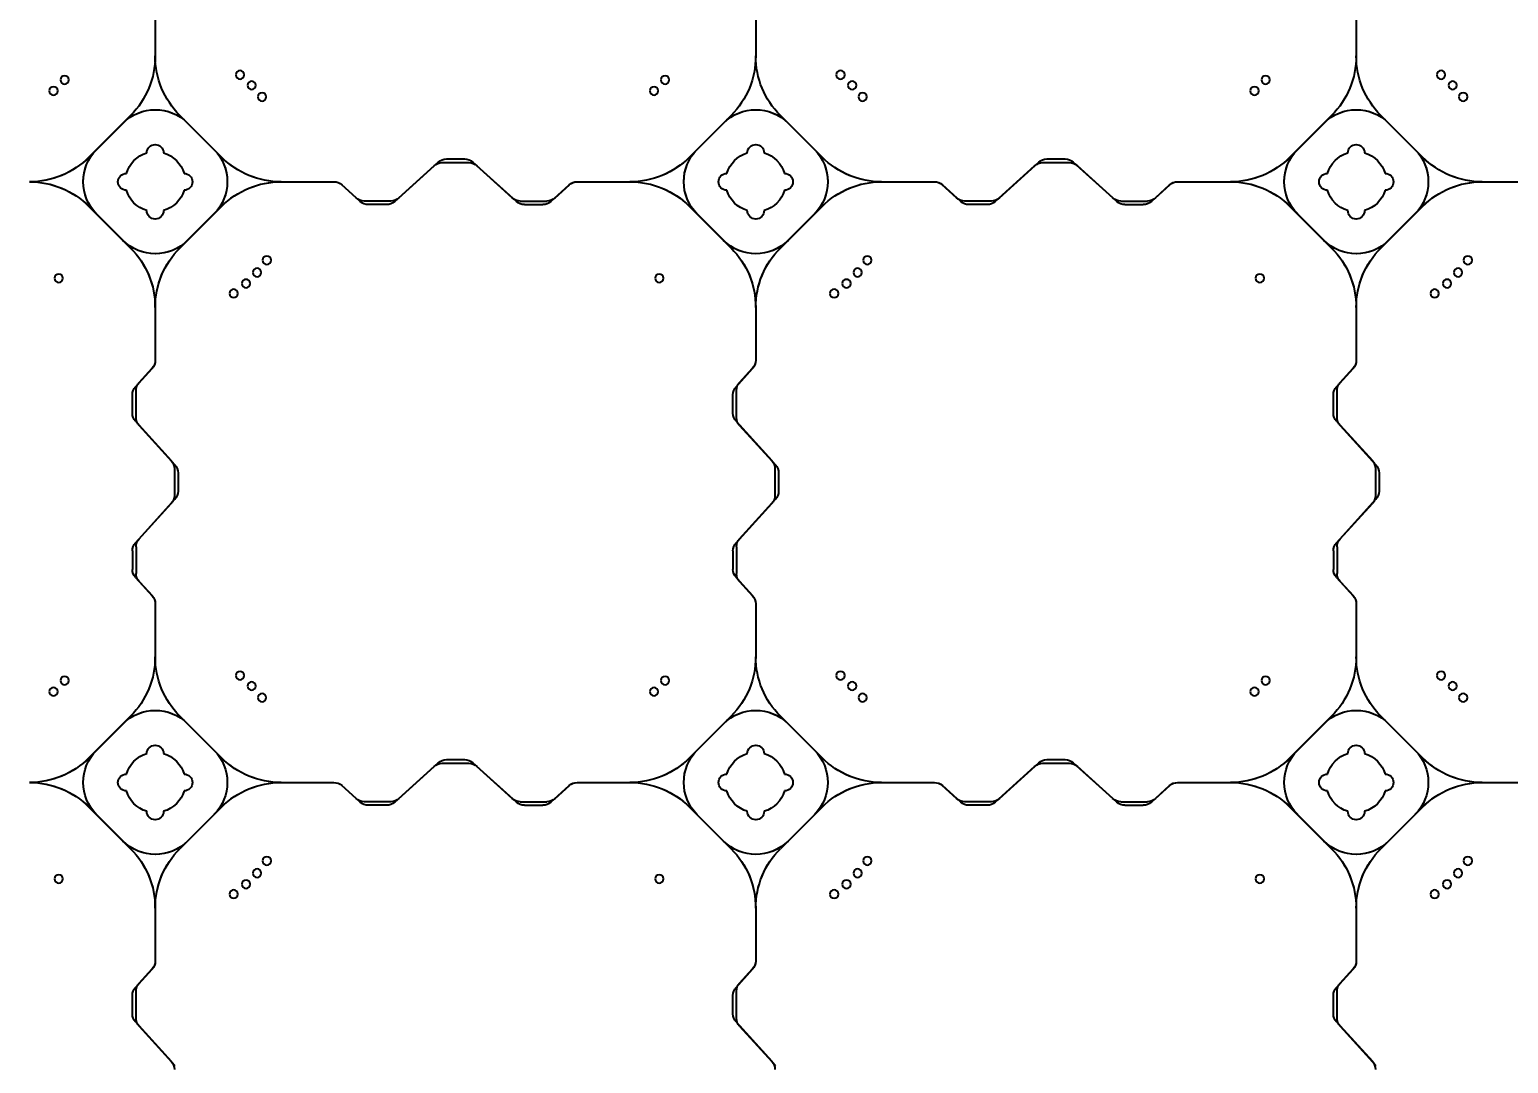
# Model space of a CAD drawing. Header units: millimetres. Extents: x -1612139 to -1260738, y 1141106 to 1536160.
# Drawn here: x -1324124 to -1322892, y 1254578 to 1255438 of the extents above; entities that cross this region are included whole.
import ezdxf

# ---------------------------------------------------------------- set-up
doc = ezdxf.new("R2010")
doc.units = ezdxf.units.MM
doc.header["$LTSCALE"] = 10
doc.layers.get('0').update_dxf_attribs({"linetype": 'CONTINUOUS'})
doc.layers.get('DEFPOINTS').update_dxf_attribs({"linetype": 'CONTINUOUS'})
doc.layers.add('W-FLOAT_BOWL浮筒', color=253, linetype='CONTINUOUS')
doc.styles.add('STANDARD_T3', font='simplex.shx', dxfattribs={"width": 0.7, "bigfont": 'gbcbig.shx'})
doc.dimstyles.new('W&&200', dxfattribs={"dimtxt": 700, "dimasz": 200, "dimexe": 500, "dimexo": 600, "dimgap": 200, "dimtad": 1, "dimdec": 0, "dimzin": 0, "dimdsep": 46, "dimtxsty": 'STANDARD_T3', "dimcen": 0.09, "dimclrd": 1, "dimclre": 1, "dimclrt": 7, "dimazin": 2, "dimtfac": 1, "dimtdec": 0, "dimtix": 1, "dimtmove": 2, "dimatfit": 3, "dimfxl": 100, "dimtolj": 1, "dimtzin": 0, "dimarcsym": 0})

# ---------------------------------------------------------------- blocks, each defined once
blk = doc.blocks.new('蓝色')
at = {"layer": 'W-FLOAT_BOWL浮筒', "color": 5}
for p, q in [((8989.9, 1199.7), (9019.7, 1232.5)), ((8992.9, 1203.2), (9022.7, 1236)), ((9489.9, 1199.7), (9519.7, 1232.5)), ((9492.9, 1203.2), (9522.7, 1236)), ((9989.9, 1199.7), (10019.7, 1232.5)), ((9992.9, 1203.2), (10022.7, 1236)), ((8990.3, 1196.5), (8990.3, 1174.2)), ((9490.3, 1196.5), (9490.3, 1174.2)), ((9990.3, 1196.5), (9990.3, 1174.2)), ((8987.3, 1193), (8987.3, 1177.7)), ((9487.3, 1193), (9487.3, 1177.7)), ((9987.3, 1193), (9987.3, 1177.7)), ((8989.9, 1171), (9003.7, 1155.8)), ((9489.9, 1171), (9503.7, 1155.8)), ((9989.9, 1171), (10003.7, 1155.8)), ((8992.9, 1167.5), (9003.7, 1155.6)), ((9492.9, 1167.5), (9503.7, 1155.6)), ((9992.9, 1167.5), (10003.7, 1155.6)), ((9006.3, 1105.1), (9006.3, 1149.1)), ((9006.3, 1105.1), (9006.3, 1148.9)), ((9506.3, 1105.1), (9506.3, 1149.1)), ((9506.3, 1105.1), (9506.3, 1148.9)), ((10006.3, 1105.1), (10006.3, 1149.1)), ((10006.3, 1105.1), (10006.3, 1148.9)), ((8951.1, 1020.9), (8985.8, 1055.6)), ((8979.5, 1049.2), (8951.2, 1020.9)), ((8957.5, 1027.2), (8985.8, 1055.5)), ((8957.5, 1027.3), (8979.4, 1049.2)), ((9061.6, 1020.9), (9026.8, 1055.6)), ((9055.2, 1027.2), (9026.8, 1055.5)), ((9033.2, 1049.2), (9055.2, 1027.3)), ((9033.2, 1049.2), (9061.5, 1020.9)), ((9451.1, 1020.9), (9485.8, 1055.6)), ((9479.5, 1049.2), (9451.2, 1020.9)), ((9457.5, 1027.2), (9485.8, 1055.5)), ((9457.5, 1027.3), (9479.4, 1049.2)), ((9561.6, 1020.9), (9526.8, 1055.6)), ((9555.2, 1027.2), (9526.8, 1055.5)), ((9533.2, 1049.2), (9555.2, 1027.3)), ((9533.2, 1049.2), (9561.5, 1020.9)), ((9951.1, 1020.9), (9985.8, 1055.6)), ((9979.5, 1049.2), (9951.2, 1020.9)), ((9957.5, 1027.2), (9985.8, 1055.5)), ((9957.5, 1027.3), (9979.4, 1049.2)), ((10061.6, 1020.9), (10026.8, 1055.6)), ((10055.2, 1027.2), (10026.8, 1055.5)), ((10033.2, 1049.2), (10055.2, 1027.3)), ((10033.2, 1049.2), (10061.5, 1020.9)), ((9173.5, 1013.8), (9161.6, 1003)), ((9177, 1016.8), (9161.8, 1003)), ((9202.5, 1016.4), (9180.2, 1016.4)), ((9199, 1019.4), (9183.7, 1019.4)), ((9205.7, 1016.8), (9238.5, 987)), ((9209.2, 1013.8), (9242, 984)), ((9303.5, 1013.8), (9270.7, 984)), ((9307, 1016.8), (9274.2, 987)), ((9310.2, 1016.4), (9332.5, 1016.4)), ((9313.7, 1019.4), (9329, 1019.4)), ((9335.7, 1016.8), (9350.9, 1003)), ((9339.2, 1013.8), (9351.1, 1003)), ((9673.5, 1013.8), (9661.6, 1003)), ((9677, 1016.8), (9661.8, 1003)), ((9702.5, 1016.4), (9680.2, 1016.4)), ((9699, 1019.4), (9683.7, 1019.4)), ((9705.7, 1016.8), (9738.5, 987)), ((9709.2, 1013.8), (9742, 984)), ((9803.5, 1013.8), (9770.7, 984)), ((9807, 1016.8), (9774.2, 987)), ((9810.2, 1016.4), (9832.5, 1016.4)), ((9813.7, 1019.4), (9829, 1019.4)), ((9835.7, 1016.8), (9850.9, 1003)), ((9839.2, 1013.8), (9851.1, 1003)), ((9110.9, 1000.4), (9154.9, 1000.4)), ((9110.9, 1000.4), (9155.1, 1000.4)), ((9357.6, 1000.4), (9401.6, 1000.4)), ((9357.8, 1000.4), (9401.6, 1000.4)), ((9610.9, 1000.4), (9654.9, 1000.4)), ((9610.9, 1000.4), (9655.1, 1000.4)), ((9857.6, 1000.4), (9901.6, 1000.4)), ((9857.8, 1000.4), (9901.6, 1000.4)), ((10110.9, 1000.4), (10154.9, 1000.4)), ((10110.9, 1000.4), (10155.1, 1000.4)), ((8985.8, 945.1), (8951.1, 979.9)), ((8979.5, 951.6), (8951.2, 979.9)), ((8957.5, 973.5), (8985.8, 945.2)), ((8979.4, 951.6), (8957.5, 973.5)), ((9026.8, 945.1), (9061.6, 979.9)), ((9055.2, 973.5), (9026.8, 945.2)), ((9033.2, 951.6), (9061.5, 979.9)), ((9055.2, 973.5), (9033.2, 951.6)), ((9245.2, 984.4), (9267.5, 984.4)), ((9248.7, 981.4), (9264, 981.4)), ((9485.8, 945.1), (9451.1, 979.9)), ((9479.5, 951.6), (9451.2, 979.9)), ((9457.5, 973.5), (9485.8, 945.2)), ((9479.4, 951.6), (9457.5, 973.5)), ((9526.8, 945.1), (9561.6, 979.9)), ((9555.2, 973.5), (9526.8, 945.2)), ((9533.2, 951.6), (9561.5, 979.9)), ((9555.2, 973.5), (9533.2, 951.6)), ((9745.2, 984.4), (9767.5, 984.4)), ((9748.7, 981.4), (9764, 981.4)), ((9985.8, 945.1), (9951.1, 979.9)), ((9979.5, 951.6), (9951.2, 979.9)), ((9957.5, 973.5), (9985.8, 945.2)), ((9979.4, 951.6), (9957.5, 973.5)), ((10026.8, 945.1), (10061.6, 979.9)), ((10055.2, 973.5), (10026.8, 945.2)), ((10033.2, 951.6), (10061.5, 979.9)), ((10055.2, 973.5), (10033.2, 951.6)), ((9006.3, 851.6), (9006.3, 895.8)), ((9006.3, 851.8), (9006.3, 895.8)), ((9506.3, 851.6), (9506.3, 895.8)), ((9506.3, 851.8), (9506.3, 895.8)), ((10006.3, 851.6), (10006.3, 895.8)), ((10006.3, 851.8), (10006.3, 895.8)), ((8989.9, 829.7), (9003.7, 844.9)), ((8992.9, 833.2), (9003.7, 845.1)), ((9489.9, 829.7), (9503.7, 844.9)), ((9492.9, 833.2), (9503.7, 845.1)), ((9989.9, 829.7), (10003.7, 844.9)), ((9992.9, 833.2), (10003.7, 845.1)), ((8990.3, 804.2), (8990.3, 826.5)), ((9490.3, 804.2), (9490.3, 826.5)), ((9990.3, 804.2), (9990.3, 826.5)), ((8987.3, 807.7), (8987.3, 823)), ((9487.3, 807.7), (9487.3, 823)), ((9987.3, 807.7), (9987.3, 823)), ((8989.9, 801), (9019.7, 768.2)), ((9489.9, 801), (9519.7, 768.2)), ((9989.9, 801), (10019.7, 768.2)), ((8992.9, 797.5), (9022.7, 764.7)), ((9492.9, 797.5), (9522.7, 764.7)), ((9992.9, 797.5), (10022.7, 764.7)), ((9022.3, 739.2), (9022.3, 761.5)), ((9025.3, 742.7), (9025.3, 758)), ((9522.3, 739.2), (9522.3, 761.5)), ((9525.3, 742.7), (9525.3, 758)), ((10022.3, 739.2), (10022.3, 761.5)), ((10025.3, 742.7), (10025.3, 758)), ((8989.9, 699.7), (9019.7, 732.5)), ((8992.9, 703.2), (9022.7, 736)), ((9489.9, 699.7), (9519.7, 732.5)), ((9492.9, 703.2), (9522.7, 736)), ((9989.9, 699.7), (10019.7, 732.5)), ((9992.9, 703.2), (10022.7, 736)), ((8987.3, 693), (8987.3, 677.7)), ((8990.3, 696.5), (8990.3, 674.2)), ((9487.3, 693), (9487.3, 677.7)), ((9490.3, 696.5), (9490.3, 674.2)), ((9987.3, 693), (9987.3, 677.7)), ((9990.3, 696.5), (9990.3, 674.2)), ((8989.9, 671), (9003.7, 655.8)), ((8992.9, 667.5), (9003.7, 655.6)), ((9489.9, 671), (9503.7, 655.8)), ((9492.9, 667.5), (9503.7, 655.6)), ((9989.9, 671), (10003.7, 655.8)), ((9992.9, 667.5), (10003.7, 655.6)), ((9006.3, 605.1), (9006.3, 649.1)), ((9006.3, 605.1), (9006.3, 648.9)), ((9506.3, 605.1), (9506.3, 649.1)), ((9506.3, 605.1), (9506.3, 648.9)), ((10006.3, 605.1), (10006.3, 649.1)), ((10006.3, 605.1), (10006.3, 648.9)), ((8951.1, 520.9), (8985.8, 555.6)), ((8957.5, 527.2), (8985.8, 555.5)), ((9061.6, 520.9), (9026.8, 555.6)), ((9055.2, 527.2), (9026.8, 555.5)), ((9451.1, 520.9), (9485.8, 555.6)), ((9457.5, 527.2), (9485.8, 555.5)), ((9561.6, 520.9), (9526.8, 555.6)), ((9555.2, 527.2), (9526.8, 555.5)), ((9951.1, 520.9), (9985.8, 555.6)), ((9957.5, 527.2), (9985.8, 555.5)), ((10061.6, 520.9), (10026.8, 555.6)), ((10055.2, 527.2), (10026.8, 555.5)), ((8979.5, 549.2), (8951.2, 520.9)), ((8957.5, 527.3), (8979.4, 549.2)), ((9033.2, 549.2), (9055.2, 527.3)), ((9033.2, 549.2), (9061.5, 520.9)), ((9479.5, 549.2), (9451.2, 520.9)), ((9457.5, 527.3), (9479.4, 549.2)), ((9533.2, 549.2), (9555.2, 527.3)), ((9533.2, 549.2), (9561.5, 520.9)), ((9979.5, 549.2), (9951.2, 520.9)), ((9957.5, 527.3), (9979.4, 549.2)), ((10033.2, 549.2), (10055.2, 527.3)), ((10033.2, 549.2), (10061.5, 520.9)), ((9199, 519.4), (9183.7, 519.4)), ((9313.7, 519.4), (9329, 519.4)), ((9699, 519.4), (9683.7, 519.4)), ((9813.7, 519.4), (9829, 519.4)), ((9173.5, 513.8), (9161.6, 503)), ((9177, 516.8), (9161.8, 503)), ((9202.5, 516.4), (9180.2, 516.4)), ((9205.7, 516.8), (9238.5, 487)), ((9209.2, 513.8), (9242, 484)), ((9303.5, 513.8), (9270.7, 484)), ((9307, 516.8), (9274.2, 487)), ((9310.2, 516.4), (9332.5, 516.4)), ((9335.7, 516.8), (9350.9, 503)), ((9339.2, 513.8), (9351.1, 503)), ((9673.5, 513.8), (9661.6, 503)), ((9677, 516.8), (9661.8, 503)), ((9702.5, 516.4), (9680.2, 516.4)), ((9705.7, 516.8), (9738.5, 487)), ((9709.2, 513.8), (9742, 484)), ((9803.5, 513.8), (9770.7, 484)), ((9807, 516.8), (9774.2, 487)), ((9810.2, 516.4), (9832.5, 516.4)), ((9835.7, 516.8), (9850.9, 503)), ((9839.2, 513.8), (9851.1, 503)), ((9110.9, 500.4), (9155.1, 500.4)), ((9110.9, 500.4), (9154.9, 500.4)), ((9357.6, 500.4), (9401.6, 500.4)), ((9357.8, 500.4), (9401.6, 500.4)), ((9610.9, 500.4), (9655.1, 500.4)), ((9610.9, 500.4), (9654.9, 500.4)), ((9857.6, 500.4), (9901.6, 500.4)), ((9857.8, 500.4), (9901.6, 500.4)), ((10110.9, 500.4), (10155.1, 500.4)), ((10110.9, 500.4), (10154.9, 500.4)), ((9245.2, 484.4), (9267.5, 484.4)), ((9248.7, 481.4), (9264, 481.4)), ((9745.2, 484.4), (9767.5, 484.4)), ((9748.7, 481.4), (9764, 481.4)), ((8985.8, 445.1), (8951.1, 479.9)), ((8979.5, 451.6), (8951.2, 479.9)), ((8979.4, 451.6), (8957.5, 473.5)), ((8957.5, 473.5), (8985.8, 445.2)), ((9026.8, 445.1), (9061.6, 479.9)), ((9055.2, 473.5), (9026.8, 445.2)), ((9033.2, 451.6), (9061.5, 479.9)), ((9055.2, 473.5), (9033.2, 451.6)), ((9485.8, 445.1), (9451.1, 479.9)), ((9479.5, 451.6), (9451.2, 479.9)), ((9479.4, 451.6), (9457.5, 473.5)), ((9457.5, 473.5), (9485.8, 445.2)), ((9526.8, 445.1), (9561.6, 479.9)), ((9555.2, 473.5), (9526.8, 445.2)), ((9533.2, 451.6), (9561.5, 479.9)), ((9555.2, 473.5), (9533.2, 451.6)), ((9985.8, 445.1), (9951.1, 479.9)), ((9979.5, 451.6), (9951.2, 479.9)), ((9979.4, 451.6), (9957.5, 473.5)), ((9957.5, 473.5), (9985.8, 445.2)), ((10026.8, 445.1), (10061.6, 479.9)), ((10055.2, 473.5), (10026.8, 445.2)), ((10033.2, 451.6), (10061.5, 479.9)), ((10055.2, 473.5), (10033.2, 451.6)), ((9006.3, 351.6), (9006.3, 395.8)), ((9006.3, 351.8), (9006.3, 395.8)), ((9506.3, 351.6), (9506.3, 395.8)), ((9506.3, 351.8), (9506.3, 395.8)), ((10006.3, 351.6), (10006.3, 395.8)), ((10006.3, 351.8), (10006.3, 395.8))]:
    blk.add_line(p, q, dxfattribs=at)
for centre in [(9071.6, 1093.3), (9571.6, 1093.3), (10071.6, 1093.3), (8926, 1080.7), (9081.9, 1085.1), (9426, 1080.7), (9581.9, 1085.1), (9926, 1080.7), (10081.9, 1085.1), (9091.1, 1075.9), (9591.1, 1075.9), (10091.1, 1075.9), (9099.2, 1065.7), (9599.2, 1065.7), (10099.2, 1065.7), (8921.6, 924.8), (9086.6, 920.1), (9095.3, 929.8), (9421.6, 924.8), (9586.6, 920.1), (9595.3, 929.8), (9921.6, 924.8), (10086.6, 920.1), (10095.3, 929.8), (8930.8, 915.6), (9076.9, 911.4), (9430.8, 915.6), (9576.9, 911.4), (9930.8, 915.6), (10076.9, 911.4), (9071.6, 593.3), (9571.6, 593.3), (10071.6, 593.3), (8926, 580.7), (9081.9, 585.1), (9091.1, 575.9), (9426, 580.7), (9581.9, 585.1), (9591.1, 575.9), (9926, 580.7), (10081.9, 585.1), (10091.1, 575.9), (9099.2, 565.7), (9599.2, 565.7), (10099.2, 565.7), (9095.3, 429.8), (9595.3, 429.8), (10095.3, 429.8), (8921.6, 424.8), (8930.8, 415.6), (9086.6, 420.1), (9421.6, 424.8), (9430.8, 415.6), (9586.6, 420.1), (9921.6, 424.8), (9930.8, 415.6), (10086.6, 420.1), (9076.9, 411.4), (9576.9, 411.4), (10076.9, 411.4)]:
    blk.add_circle(centre, 3.5, dxfattribs=at)
for centre, radius, start, end in [((9012.3, 1239.2), 10, 317.7263, 0), ((9512.3, 1239.2), 10, 317.7263, 0), ((10012.3, 1239.2), 10, 317.7263, 0), ((8997.3, 1193), 10, 137.7263, 180), ((9000.3, 1196.5), 10, 137.7263, 180), ((9497.3, 1193), 10, 137.7263, 180), ((9500.3, 1196.5), 10, 137.7263, 180), ((9997.3, 1193), 10, 137.7263, 180), ((10000.3, 1196.5), 10, 137.7263, 180), ((8997.3, 1177.7), 10, 180, 222.2737), ((9000.3, 1174.2), 10, 180, 222.2737), ((9497.3, 1177.7), 10, 180, 222.2737), ((9500.3, 1174.2), 10, 180, 222.2737), ((9997.3, 1177.7), 10, 180, 222.2737), ((10000.3, 1174.2), 10, 180, 222.2737), ((8996.3, 1149.1), 10, 0, 42.2737), ((8996.3, 1148.9), 10, 0, 42.2737), ((9496.3, 1149.1), 10, 0, 42.2737), ((9496.3, 1148.9), 10, 0, 42.2737), ((9996.3, 1149.1), 10, 0, 42.2737), ((9996.3, 1148.9), 10, 0, 42.2737), ((8936.3, 1105.1), 70, 315, 0), ((8936.3, 1105), 70, 315, 0), ((9076.3, 1105.1), 70, 180, 225), ((9076.3, 1105), 70, 180, 225), ((9436.3, 1105.1), 70, 315, 0), ((9436.3, 1105), 70, 315, 0), ((9576.3, 1105.1), 70, 180, 225), ((9576.3, 1105), 70, 180, 225), ((9936.3, 1105.1), 70, 315, 0), ((9936.3, 1105), 70, 315, 0), ((10076.3, 1105.1), 70, 180, 225), ((10076.3, 1105), 70, 180, 225), ((9006.3, 1022.3), 38, 45, 135), ((9006.4, 1022.3), 38, 45, 135), ((9506.3, 1022.3), 38, 45, 135), ((9506.4, 1022.3), 38, 45, 135), ((10006.3, 1022.3), 38, 45, 135), ((10006.4, 1022.3), 38, 45, 135), ((8984.4, 1000.4), 38, 135, 225), ((8984.4, 1000.3), 38, 135, 225), ((9006.3, 1000.4), 25, 106.2602, 163.7398), ((9006.3, 1000.4), 25, 106.2602, 163.7398), ((9006.3, 1000.4), 25, 106.2602, 163.7398), ((9006.3, 1000.4), 25, 106.2602, 163.7398), ((9006.3, 1024.4), 7, 0, 180), ((9006.3, 1024.4), 7, 0, 180), ((9006.3, 1024.4), 7, 0, 180), ((9006.3, 1024.4), 7, 0, 180), ((9006.3, 1000.4), 25, 16.2602, 73.7398), ((9006.3, 1000.4), 25, 16.2602, 73.7398), ((9006.3, 1000.4), 25, 16.2602, 73.7398), ((9006.3, 1000.4), 25, 16.2602, 73.7398), ((9028.3, 1000.4), 38, 315, 45), ((9028.3, 1000.3), 38, 315, 45), ((9484.4, 1000.4), 38, 135, 225), ((9484.4, 1000.3), 38, 135, 225), ((9506.3, 1000.4), 25, 106.2602, 163.7398), ((9506.3, 1000.4), 25, 106.2602, 163.7398), ((9506.3, 1000.4), 25, 106.2602, 163.7398), ((9506.3, 1000.4), 25, 106.2602, 163.7398), ((9506.3, 1024.4), 7, 0, 180), ((9506.3, 1024.4), 7, 0, 180), ((9506.3, 1024.4), 7, 0, 180), ((9506.3, 1024.4), 7, 0, 180), ((9506.3, 1000.4), 25, 16.2602, 73.7398), ((9506.3, 1000.4), 25, 16.2602, 73.7398), ((9506.3, 1000.4), 25, 16.2602, 73.7398), ((9506.3, 1000.4), 25, 16.2602, 73.7398), ((9528.3, 1000.4), 38, 315, 45), ((9528.3, 1000.3), 38, 315, 45), ((9984.4, 1000.4), 38, 135, 225), ((9984.4, 1000.3), 38, 135, 225), ((10006.3, 1000.4), 25, 106.2602, 163.7398), ((10006.3, 1000.4), 25, 106.2602, 163.7398), ((10006.3, 1000.4), 25, 106.2602, 163.7398), ((10006.3, 1000.4), 25, 106.2602, 163.7398), ((10006.3, 1024.4), 7, 0, 180), ((10006.3, 1024.4), 7, 0, 180), ((10006.3, 1024.4), 7, 0, 180), ((10006.3, 1024.4), 7, 0, 180), ((10006.3, 1000.4), 25, 16.2602, 73.7398), ((10006.3, 1000.4), 25, 16.2602, 73.7398), ((10006.3, 1000.4), 25, 16.2602, 73.7398), ((10006.3, 1000.4), 25, 16.2602, 73.7398), ((10028.3, 1000.4), 38, 315, 45), ((10028.3, 1000.3), 38, 315, 45), ((8901.6, 1070.4), 70, 270, 315), ((8901.7, 1070.4), 70, 270, 315), ((9111, 1070.4), 70, 225, 270), ((9111.1, 1070.4), 70, 225, 270), ((9180.2, 1006.4), 10, 90, 132.2737), ((9183.7, 1009.4), 10, 90, 132.2737), ((9199, 1009.4), 10, 47.7263, 90), ((9202.5, 1006.4), 10, 47.7263, 90), ((9310.2, 1006.4), 10, 90, 132.2737), ((9313.7, 1009.4), 10, 90, 132.2737), ((9329, 1009.4), 10, 47.7263, 90), ((9332.5, 1006.4), 10, 47.7263, 90), ((9401.6, 1070.4), 70, 270, 315), ((9401.7, 1070.4), 70, 270, 315), ((9611, 1070.4), 70, 225, 270), ((9611.1, 1070.4), 70, 225, 270), ((9680.2, 1006.4), 10, 90, 132.2737), ((9683.7, 1009.4), 10, 90, 132.2737), ((9699, 1009.4), 10, 47.7263, 90), ((9702.5, 1006.4), 10, 47.7263, 90), ((9810.2, 1006.4), 10, 90, 132.2737), ((9813.7, 1009.4), 10, 90, 132.2737), ((9829, 1009.4), 10, 47.7263, 90), ((9832.5, 1006.4), 10, 47.7263, 90), ((9901.6, 1070.4), 70, 270, 315), ((9901.7, 1070.4), 70, 270, 315), ((10111, 1070.4), 70, 225, 270), ((10111.1, 1070.4), 70, 225, 270), ((8901.6, 930.4), 70, 45, 90), ((8901.7, 930.4), 70, 45, 90), ((8982.3, 1000.4), 7, 90, 270), ((8982.3, 1000.4), 7, 90, 270), ((8982.3, 1000.4), 7, 90, 270), ((8982.3, 1000.4), 7, 90, 270), ((9030.3, 1000.4), 7, 270, 90), ((9030.3, 1000.4), 7, 270, 90), ((9030.3, 1000.4), 7, 270, 90), ((9030.3, 1000.4), 7, 270, 90), ((9111, 930.4), 70, 90, 135), ((9111.1, 930.4), 70, 90, 135), ((9154.9, 1010.4), 10, 270, 312.2737), ((9155.1, 1010.4), 10, 270, 312.2737), ((9357.6, 1010.4), 10, 227.7263, 270), ((9357.8, 1010.4), 10, 227.7263, 270), ((9401.6, 930.4), 70, 45, 90), ((9401.7, 930.4), 70, 45, 90), ((9482.3, 1000.4), 7, 90, 270), ((9482.3, 1000.4), 7, 90, 270), ((9482.3, 1000.4), 7, 90, 270), ((9482.3, 1000.4), 7, 90, 270), ((9530.3, 1000.4), 7, 270, 90), ((9530.3, 1000.4), 7, 270, 90), ((9530.3, 1000.4), 7, 270, 90), ((9530.3, 1000.4), 7, 270, 90), ((9611, 930.4), 70, 90, 135), ((9611.1, 930.4), 70, 90, 135), ((9654.9, 1010.4), 10, 270, 312.2737), ((9655.1, 1010.4), 10, 270, 312.2737), ((9857.6, 1010.4), 10, 227.7263, 270), ((9857.8, 1010.4), 10, 227.7263, 270), ((9901.6, 930.4), 70, 45, 90), ((9901.7, 930.4), 70, 45, 90), ((9982.3, 1000.4), 7, 90, 270), ((9982.3, 1000.4), 7, 90, 270), ((9982.3, 1000.4), 7, 90, 270), ((9982.3, 1000.4), 7, 90, 270), ((10030.3, 1000.4), 7, 270, 90), ((10030.3, 1000.4), 7, 270, 90), ((10030.3, 1000.4), 7, 270, 90), ((10030.3, 1000.4), 7, 270, 90), ((10111, 930.4), 70, 90, 135), ((10111.1, 930.4), 70, 90, 135), ((9006.3, 1000.4), 25, 196.2602, 253.7398), ((9006.3, 1000.4), 25, 196.2602, 253.7398), ((9006.3, 1000.4), 25, 196.2602, 253.7398), ((9006.3, 1000.4), 25, 196.2602, 253.7398), ((9006.3, 1000.4), 25, 286.2602, 343.7398), ((9006.3, 1000.4), 25, 286.2602, 343.7398), ((9006.3, 1000.4), 25, 286.2602, 343.7398), ((9006.3, 1000.4), 25, 286.2602, 343.7398), ((9245.2, 994.4), 10, 227.7263, 270), ((9267.5, 994.4), 10, 270, 312.2737), ((9506.3, 1000.4), 25, 196.2602, 253.7398), ((9506.3, 1000.4), 25, 196.2602, 253.7398), ((9506.3, 1000.4), 25, 196.2602, 253.7398), ((9506.3, 1000.4), 25, 196.2602, 253.7398), ((9506.3, 1000.4), 25, 286.2602, 343.7398), ((9506.3, 1000.4), 25, 286.2602, 343.7398), ((9506.3, 1000.4), 25, 286.2602, 343.7398), ((9506.3, 1000.4), 25, 286.2602, 343.7398), ((9745.2, 994.4), 10, 227.7263, 270), ((9767.5, 994.4), 10, 270, 312.2737), ((10006.3, 1000.4), 25, 196.2602, 253.7398), ((10006.3, 1000.4), 25, 196.2602, 253.7398), ((10006.3, 1000.4), 25, 196.2602, 253.7398), ((10006.3, 1000.4), 25, 196.2602, 253.7398), ((10006.3, 1000.4), 25, 286.2602, 343.7398), ((10006.3, 1000.4), 25, 286.2602, 343.7398), ((10006.3, 1000.4), 25, 286.2602, 343.7398), ((10006.3, 1000.4), 25, 286.2602, 343.7398), ((9006.3, 976.4), 7, 180, 0), ((9006.3, 976.4), 7, 180, 0), ((9006.3, 976.4), 7, 180, 0), ((9006.3, 976.4), 7, 180, 0), ((9248.7, 991.4), 10, 227.7263, 270), ((9264, 991.4), 10, 270, 312.2737), ((9506.3, 976.4), 7, 180, 0), ((9506.3, 976.4), 7, 180, 0), ((9506.3, 976.4), 7, 180, 0), ((9506.3, 976.4), 7, 180, 0), ((9748.7, 991.4), 10, 227.7263, 270), ((9764, 991.4), 10, 270, 312.2737), ((10006.3, 976.4), 7, 180, 0), ((10006.3, 976.4), 7, 180, 0), ((10006.3, 976.4), 7, 180, 0), ((10006.3, 976.4), 7, 180, 0), ((9006.3, 978.4), 38, 225, 315), ((9006.4, 978.4), 38, 225, 315), ((9506.3, 978.4), 38, 225, 315), ((9506.4, 978.4), 38, 225, 315), ((10006.3, 978.4), 38, 225, 315), ((10006.4, 978.4), 38, 225, 315), ((8936.3, 895.7), 70, 0, 45), ((8936.3, 895.7), 70, 0, 45), ((9076.3, 895.7), 70, 135, 180), ((9076.3, 895.7), 70, 135, 180), ((9436.3, 895.7), 70, 0, 45), ((9436.3, 895.7), 70, 0, 45), ((9576.3, 895.7), 70, 135, 180), ((9576.3, 895.7), 70, 135, 180), ((9936.3, 895.7), 70, 0, 45), ((9936.3, 895.7), 70, 0, 45), ((10076.3, 895.7), 70, 135, 180), ((10076.3, 895.7), 70, 135, 180), ((8996.3, 851.8), 10, 317.7263, 0), ((8996.3, 851.6), 10, 317.7263, 0), ((9496.3, 851.8), 10, 317.7263, 0), ((9496.3, 851.6), 10, 317.7263, 0), ((9996.3, 851.8), 10, 317.7263, 0), ((9996.3, 851.6), 10, 317.7263, 0), ((8997.3, 823), 10, 137.7263, 180), ((9000.3, 826.5), 10, 137.7263, 180), ((9497.3, 823), 10, 137.7263, 180), ((9500.3, 826.5), 10, 137.7263, 180), ((9997.3, 823), 10, 137.7263, 180), ((10000.3, 826.5), 10, 137.7263, 180), ((8997.3, 807.7), 10, 180, 222.2737), ((9000.3, 804.2), 10, 180, 222.2737), ((9497.3, 807.7), 10, 180, 222.2737), ((9500.3, 804.2), 10, 180, 222.2737), ((9997.3, 807.7), 10, 180, 222.2737), ((10000.3, 804.2), 10, 180, 222.2737), ((9012.3, 761.5), 10, 0, 42.2737), ((9015.3, 758), 10, 0, 42.2737), ((9512.3, 761.5), 10, 0, 42.2737), ((9515.3, 758), 10, 0, 42.2737), ((10012.3, 761.5), 10, 0, 42.2737), ((10015.3, 758), 10, 0, 42.2737), ((9012.3, 739.2), 10, 317.7263, 0), ((9015.3, 742.7), 10, 317.7263, 0), ((9512.3, 739.2), 10, 317.7263, 0), ((9515.3, 742.7), 10, 317.7263, 0), ((10012.3, 739.2), 10, 317.7263, 0), ((10015.3, 742.7), 10, 317.7263, 0), ((9000.3, 696.5), 10, 137.7263, 180), ((9500.3, 696.5), 10, 137.7263, 180), ((10000.3, 696.5), 10, 137.7263, 180), ((8997.3, 693), 10, 137.7263, 180), ((9497.3, 693), 10, 137.7263, 180), ((9997.3, 693), 10, 137.7263, 180), ((8997.3, 677.7), 10, 180, 222.2737), ((9497.3, 677.7), 10, 180, 222.2737), ((9997.3, 677.7), 10, 180, 222.2737), ((9000.3, 674.2), 10, 180, 222.2737), ((9500.3, 674.2), 10, 180, 222.2737), ((10000.3, 674.2), 10, 180, 222.2737), ((8996.3, 649.1), 10, 0, 42.2737), ((8996.3, 648.9), 10, 0, 42.2737), ((9496.3, 649.1), 10, 0, 42.2737), ((9496.3, 648.9), 10, 0, 42.2737), ((9996.3, 649.1), 10, 0, 42.2737), ((9996.3, 648.9), 10, 0, 42.2737), ((8936.3, 605.1), 70, 315, 0), ((8936.3, 605), 70, 315, 0), ((9076.3, 605.1), 70, 180, 225), ((9076.3, 605), 70, 180, 225), ((9436.3, 605.1), 70, 315, 0), ((9436.3, 605), 70, 315, 0), ((9576.3, 605.1), 70, 180, 225), ((9576.3, 605), 70, 180, 225), ((9936.3, 605.1), 70, 315, 0), ((9936.3, 605), 70, 315, 0), ((10076.3, 605.1), 70, 180, 225), ((10076.3, 605), 70, 180, 225), ((9006.3, 522.3), 38, 45, 135), ((9006.4, 522.3), 38, 45, 135), ((9506.3, 522.3), 38, 45, 135), ((9506.4, 522.3), 38, 45, 135), ((10006.3, 522.3), 38, 45, 135), ((10006.4, 522.3), 38, 45, 135), ((9006.3, 524.4), 7, 0, 180), ((9006.3, 524.4), 7, 0, 180), ((9006.3, 524.4), 7, 0, 180), ((9006.3, 524.4), 7, 0, 180), ((9506.3, 524.4), 7, 0, 180), ((9506.3, 524.4), 7, 0, 180), ((9506.3, 524.4), 7, 0, 180), ((9506.3, 524.4), 7, 0, 180), ((10006.3, 524.4), 7, 0, 180), ((10006.3, 524.4), 7, 0, 180), ((10006.3, 524.4), 7, 0, 180), ((10006.3, 524.4), 7, 0, 180), ((8901.6, 570.4), 70, 270, 315), ((8901.7, 570.4), 70, 270, 315), ((8984.4, 500.4), 38, 135, 225), ((8984.4, 500.3), 38, 135, 225), ((9006.3, 500.4), 25, 106.2602, 163.7398), ((9006.3, 500.4), 25, 106.2602, 163.7398), ((9006.3, 500.4), 25, 106.2602, 163.7398), ((9006.3, 500.4), 25, 106.2602, 163.7398), ((9006.3, 500.4), 25, 16.2602, 73.7398), ((9006.3, 500.4), 25, 16.2602, 73.7398), ((9006.3, 500.4), 25, 16.2602, 73.7398), ((9006.3, 500.4), 25, 16.2602, 73.7398), ((9028.3, 500.4), 38, 315, 45), ((9028.3, 500.3), 38, 315, 45), ((9111, 570.4), 70, 225, 270), ((9111.1, 570.4), 70, 225, 270), ((9183.7, 509.4), 10, 90, 132.2737), ((9199, 509.4), 10, 47.7263, 90), ((9313.7, 509.4), 10, 90, 132.2737), ((9329, 509.4), 10, 47.7263, 90), ((9401.6, 570.4), 70, 270, 315), ((9401.7, 570.4), 70, 270, 315), ((9484.4, 500.4), 38, 135, 225), ((9484.4, 500.3), 38, 135, 225), ((9506.3, 500.4), 25, 106.2602, 163.7398), ((9506.3, 500.4), 25, 106.2602, 163.7398), ((9506.3, 500.4), 25, 106.2602, 163.7398), ((9506.3, 500.4), 25, 106.2602, 163.7398), ((9506.3, 500.4), 25, 16.2602, 73.7398), ((9506.3, 500.4), 25, 16.2602, 73.7398), ((9506.3, 500.4), 25, 16.2602, 73.7398), ((9506.3, 500.4), 25, 16.2602, 73.7398), ((9528.3, 500.4), 38, 315, 45), ((9528.3, 500.3), 38, 315, 45), ((9611, 570.4), 70, 225, 270), ((9611.1, 570.4), 70, 225, 270), ((9683.7, 509.4), 10, 90, 132.2737), ((9699, 509.4), 10, 47.7263, 90), ((9813.7, 509.4), 10, 90, 132.2737), ((9829, 509.4), 10, 47.7263, 90), ((9901.6, 570.4), 70, 270, 315), ((9901.7, 570.4), 70, 270, 315), ((9984.4, 500.4), 38, 135, 225), ((9984.4, 500.3), 38, 135, 225), ((10006.3, 500.4), 25, 106.2602, 163.7398), ((10006.3, 500.4), 25, 106.2602, 163.7398), ((10006.3, 500.4), 25, 106.2602, 163.7398), ((10006.3, 500.4), 25, 106.2602, 163.7398), ((10006.3, 500.4), 25, 16.2602, 73.7398), ((10006.3, 500.4), 25, 16.2602, 73.7398), ((10006.3, 500.4), 25, 16.2602, 73.7398), ((10006.3, 500.4), 25, 16.2602, 73.7398), ((10028.3, 500.4), 38, 315, 45), ((10028.3, 500.3), 38, 315, 45), ((10111, 570.4), 70, 225, 270), ((10111.1, 570.4), 70, 225, 270), ((8982.3, 500.4), 7, 90, 270), ((8982.3, 500.4), 7, 90, 270), ((8982.3, 500.4), 7, 90, 270), ((8982.3, 500.4), 7, 90, 270), ((9030.3, 500.4), 7, 270, 90), ((9030.3, 500.4), 7, 270, 90), ((9030.3, 500.4), 7, 270, 90), ((9030.3, 500.4), 7, 270, 90), ((9180.2, 506.4), 10, 90, 132.2737), ((9202.5, 506.4), 10, 47.7263, 90), ((9310.2, 506.4), 10, 90, 132.2737), ((9332.5, 506.4), 10, 47.7263, 90), ((9482.3, 500.4), 7, 90, 270), ((9482.3, 500.4), 7, 90, 270), ((9482.3, 500.4), 7, 90, 270), ((9482.3, 500.4), 7, 90, 270), ((9530.3, 500.4), 7, 270, 90), ((9530.3, 500.4), 7, 270, 90), ((9530.3, 500.4), 7, 270, 90), ((9530.3, 500.4), 7, 270, 90), ((9680.2, 506.4), 10, 90, 132.2737), ((9702.5, 506.4), 10, 47.7263, 90), ((9810.2, 506.4), 10, 90, 132.2737), ((9832.5, 506.4), 10, 47.7263, 90), ((9982.3, 500.4), 7, 90, 270), ((9982.3, 500.4), 7, 90, 270), ((9982.3, 500.4), 7, 90, 270), ((9982.3, 500.4), 7, 90, 270), ((10030.3, 500.4), 7, 270, 90), ((10030.3, 500.4), 7, 270, 90), ((10030.3, 500.4), 7, 270, 90), ((10030.3, 500.4), 7, 270, 90), ((8901.6, 430.4), 70, 45, 90), ((8901.7, 430.4), 70, 45, 90), ((9006.3, 500.4), 25, 196.2602, 253.7398), ((9006.3, 500.4), 25, 196.2602, 253.7398), ((9006.3, 500.4), 25, 196.2602, 253.7398), ((9006.3, 500.4), 25, 196.2602, 253.7398), ((9006.3, 500.4), 25, 286.2602, 343.7398), ((9006.3, 500.4), 25, 286.2602, 343.7398), ((9006.3, 500.4), 25, 286.2602, 343.7398), ((9006.3, 500.4), 25, 286.2602, 343.7398), ((9111, 430.4), 70, 90, 135), ((9111.1, 430.4), 70, 90, 135), ((9154.9, 510.4), 10, 270, 312.2737), ((9155.1, 510.4), 10, 270, 312.2737), ((9357.6, 510.4), 10, 227.7263, 270), ((9357.8, 510.4), 10, 227.7263, 270), ((9401.6, 430.4), 70, 45, 90), ((9401.7, 430.4), 70, 45, 90), ((9506.3, 500.4), 25, 196.2602, 253.7398), ((9506.3, 500.4), 25, 196.2602, 253.7398), ((9506.3, 500.4), 25, 196.2602, 253.7398), ((9506.3, 500.4), 25, 196.2602, 253.7398), ((9506.3, 500.4), 25, 286.2602, 343.7398), ((9506.3, 500.4), 25, 286.2602, 343.7398), ((9506.3, 500.4), 25, 286.2602, 343.7398), ((9506.3, 500.4), 25, 286.2602, 343.7398), ((9611, 430.4), 70, 90, 135), ((9611.1, 430.4), 70, 90, 135), ((9654.9, 510.4), 10, 270, 312.2737), ((9655.1, 510.4), 10, 270, 312.2737), ((9857.6, 510.4), 10, 227.7263, 270), ((9857.8, 510.4), 10, 227.7263, 270), ((9901.6, 430.4), 70, 45, 90), ((9901.7, 430.4), 70, 45, 90), ((10006.3, 500.4), 25, 196.2602, 253.7398), ((10006.3, 500.4), 25, 196.2602, 253.7398), ((10006.3, 500.4), 25, 196.2602, 253.7398), ((10006.3, 500.4), 25, 196.2602, 253.7398), ((10006.3, 500.4), 25, 286.2602, 343.7398), ((10006.3, 500.4), 25, 286.2602, 343.7398), ((10006.3, 500.4), 25, 286.2602, 343.7398), ((10006.3, 500.4), 25, 286.2602, 343.7398), ((10111, 430.4), 70, 90, 135), ((10111.1, 430.4), 70, 90, 135), ((9245.2, 494.4), 10, 227.7263, 270), ((9248.7, 491.4), 10, 227.7263, 270), ((9264, 491.4), 10, 270, 312.2737), ((9267.5, 494.4), 10, 270, 312.2737), ((9745.2, 494.4), 10, 227.7263, 270), ((9748.7, 491.4), 10, 227.7263, 270), ((9764, 491.4), 10, 270, 312.2737), ((9767.5, 494.4), 10, 270, 312.2737), ((9006.3, 476.4), 7, 180, 0), ((9006.3, 476.4), 7, 180, 0), ((9006.3, 476.4), 7, 180, 0), ((9006.3, 476.4), 7, 180, 0), ((9506.3, 476.4), 7, 180, 0), ((9506.3, 476.4), 7, 180, 0), ((9506.3, 476.4), 7, 180, 0), ((9506.3, 476.4), 7, 180, 0), ((10006.3, 476.4), 7, 180, 0), ((10006.3, 476.4), 7, 180, 0), ((10006.3, 476.4), 7, 180, 0), ((10006.3, 476.4), 7, 180, 0), ((9006.3, 478.4), 38, 225, 315), ((9006.4, 478.4), 38, 225, 315), ((8936.3, 395.7), 70, 0, 45), ((8936.3, 395.7), 70, 0, 45), ((9076.3, 395.7), 70, 135, 180), ((9076.3, 395.7), 70, 135, 180), ((9506.3, 478.4), 38, 225, 315), ((9506.4, 478.4), 38, 225, 315), ((9436.3, 395.7), 70, 0, 45), ((9436.3, 395.7), 70, 0, 45), ((9576.3, 395.7), 70, 135, 180), ((9576.3, 395.7), 70, 135, 180), ((10006.3, 478.4), 38, 225, 315), ((10006.4, 478.4), 38, 225, 315), ((9936.3, 395.7), 70, 0, 45), ((9936.3, 395.7), 70, 0, 45), ((10076.3, 395.7), 70, 135, 180), ((10076.3, 395.7), 70, 135, 180)]:
    blk.add_arc(centre, radius, start, end, dxfattribs=at)
blk = doc.blocks.new('*D183')
at = {"color": 1, "lineweight": -2, "transparency": 16777216}
for p, q in [((-1333518.8, 1271320.9), (-1333518.8, 1271920.9)), ((-1311518.8, 1271320.9), (-1311518.8, 1271920.9)), ((-1333318.8, 1271420.9), (-1311718.8, 1271420.9))]:
    blk.add_line(p, q, dxfattribs=at)
at = {"color": 1, "transparency": 16777216}
for points in [[(-1333318.8, 1271454.3), (-1333318.8, 1271387.6), (-1333518.8, 1271420.9)], [(-1311718.8, 1271454.3), (-1311718.8, 1271387.6), (-1311518.8, 1271420.9)]]:
    blk.add_solid(points, dxfattribs=at)
at = {"layer": 'DEFPOINTS', "color": 0, "transparency": 16777216}
for p in [(-1311518.8, 1271420.9), (-1333518.8, 1256311.5), (-1311518.8, 1253811.5)]:
    blk.add_point(p, dxfattribs=at)
at = {"color": 7, "transparency": 16777216, "insert": (-1321828.2, 1271970.9), "char_height": 700, "attachment_point": 5, "style": 'STANDARD_T3'}
blk.add_mtext('\\A1;22000', dxfattribs=at)

msp = doc.modelspace()

# ---------------------------------------------------------------- block references
at = {"xscale": -1, "rotation": 180}
msp.add_blockref('蓝色', (-1333025.2, 1255811.8), dxfattribs=at)

# ---------------------------------------------------------------- dimensions: what is measured, and where the dimension line sits
dim = msp.add_linear_dim(base=(-1311518.8, 1271420.9), p1=(-1333518.8, 1256311.5), p2=(-1311518.8, 1253811.5), dimstyle='W&&200', override={"dimfxlon": 1})
dim.commit()
dim.dimension.update_dxf_attribs({"geometry": '*D183', "text_midpoint": (-1321828.2, 1271970.9), "dimtype": 160})

doc.saveas('drawing.dxf')
